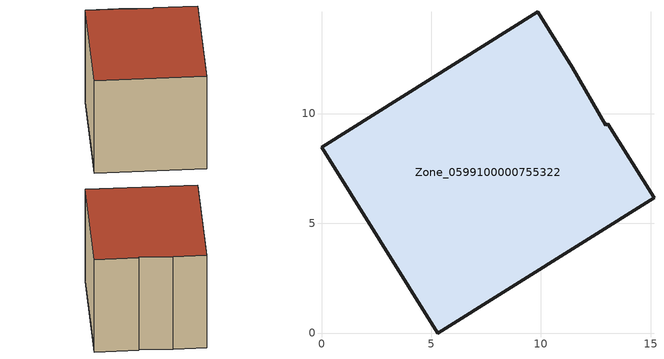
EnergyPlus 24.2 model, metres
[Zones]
Zone_0599100000755322
 floor ground (C_G): 9.86,14.63 11.43,12.12 12.95,9.46 13.05,9.53 15.15,6.17 5.29,0 0,8.46 z0
 wall outside (C_F): 13.05,9.53 12.95,9.46 11.43,12.12 9.86,14.63 0,8.46 5.29,0 15.15,6.17 13.05,9.53 z0:9.74
 roof outside (C_R): 11.43,12.12 9.86,14.63 0,8.46 5.29,0 15.15,6.17 13.05,9.53 12.95,9.46 z9.74
[BUILDING]
Pand.0599100000755322: North Axis=0; Terrain=City; Loads Convergence Tolerance Value=0.04; Temperature Convergence Tolerance Value=0.4; Solar Distribution=FullExterior; Maximum Number of Warmup Days=25; Minimum Number of Warmup Days=1
[Site:Location]
Rotterdam.The.Hague.AP_ZH_NLD Design_Conditions: Latitude=51.96; Longitude=4.45; Time Zone=1; Elevation=-4.5
[SITE:GROUNDTEMPERATURE:BUILDINGSURFACE]
18, 18, 18, 18, 18, 18, 18, 18, 18, 18, 18, 18
[MATERIAL] Thermal Absorptance=0.9; Solar Absorptance=0.7; Visible Absorptance=0.7
Name | Roughness | Thickness | Conductivity | Density | Specific Heat
G.D.2006-2014 | MediumSmooth | 0.15 | 0.06 | 540 | 1210
F.D.2006-2014 | Rough | 0.3 | 0.12 | 1920 | 840
R.D.2006-2014 | MediumRough | 0.2 | 0.08 | 1500 | 1000
[CONSTRUCTION]
C_G: G.D.2006-2014
C_F: F.D.2006-2014
C_R: R.D.2006-2014
[ZONE]
Zone_0599100000755322: Type=1; Multiplier=1; Ceiling Height=Autocalculate; Volume=Autocalculate; Floor Area=autocalculate; Part of Total Floor Area=Yes
[ZONEINFILTRATION:DESIGNFLOWRATE]
Infil_Zone_0599100000755322: Zone or ZoneList or Space or SpaceList=Zone_0599100000755322; Schedule=AlwaysOn; Design Flow Rate Calculation Method=Flow/Area; Flow Rate per Floor Area=0.0021; Constant Term Coefficient=1; Temperature Term Coefficient=0; Velocity Term Coefficient=0; Velocity Squared Term Coefficient=0
[HVACTEMPLATE:ZONE:IDEALLOADSAIRSYSTEM]
Zone_0599100000755322: Maximum Heating Supply Air Temperature=50; Minimum Cooling Supply Air Temperature=13; Maximum Heating Supply Air Humidity Ratio=0.0156; Minimum Cooling Supply Air Humidity Ratio=0.0077; Heating Limit=NoLimit; Cooling Limit=NoLimit; Dehumidification Control Type=ConstantSensibleHeatRatio; Cooling Sensible Heat Ratio=0.7; Dehumidification Setpoint=60; Humidification Control Type=None; Humidification Setpoint=30; Outdoor Air Method=None; Outdoor Air Flow Rate per Person=0.00944; Outdoor Air Flow Rate per Zone Floor Area=0; Outdoor Air Flow Rate per Zone=0; Demand Controlled Ventilation Type=None; Outdoor Air Economizer Type=NoEconomizer; Heat Recovery Type=None; Sensible Heat Recovery Effectiveness=0.7; Latent Heat Recovery Effectiveness=0.65
[ZONECONTROL:THERMOSTAT]
ThermostatControl_Zone_0599100000755322: Zone or ZoneList=Zone_0599100000755322; Control Type Schedule=DualSetpointControlType; Control 1=Thermostat_Zone_0599100000755322; Temperature Difference Between Cutout And Setpoint=0
[THERMOSTATSETPOINT:DUALSETPOINT]
Thermostat_Zone_0599100000755322: Heating Setpoint Temperature Schedule=HeatingSetpoint_Zone_0599100000755322; Cooling Setpoint Temperature Schedule=CoolingSetpoint_Zone_0599100000755322
[SCHEDULE:COMPACT]
HeatingSetpoint_Zone_0599100000755322: Through: 12/31, For: AllDays, Until: 24:00, 21
CoolingSetpoint_Zone_0599100000755322: Through: 12/31, For: AllDays, Until: 24:00, 24
DualSetpointControlType: Through: 12/31, For: AllDays, Until: 24:00, 4
AlwaysOn: Through: 12/31, For: AllDays, Until: 24:00, 1
